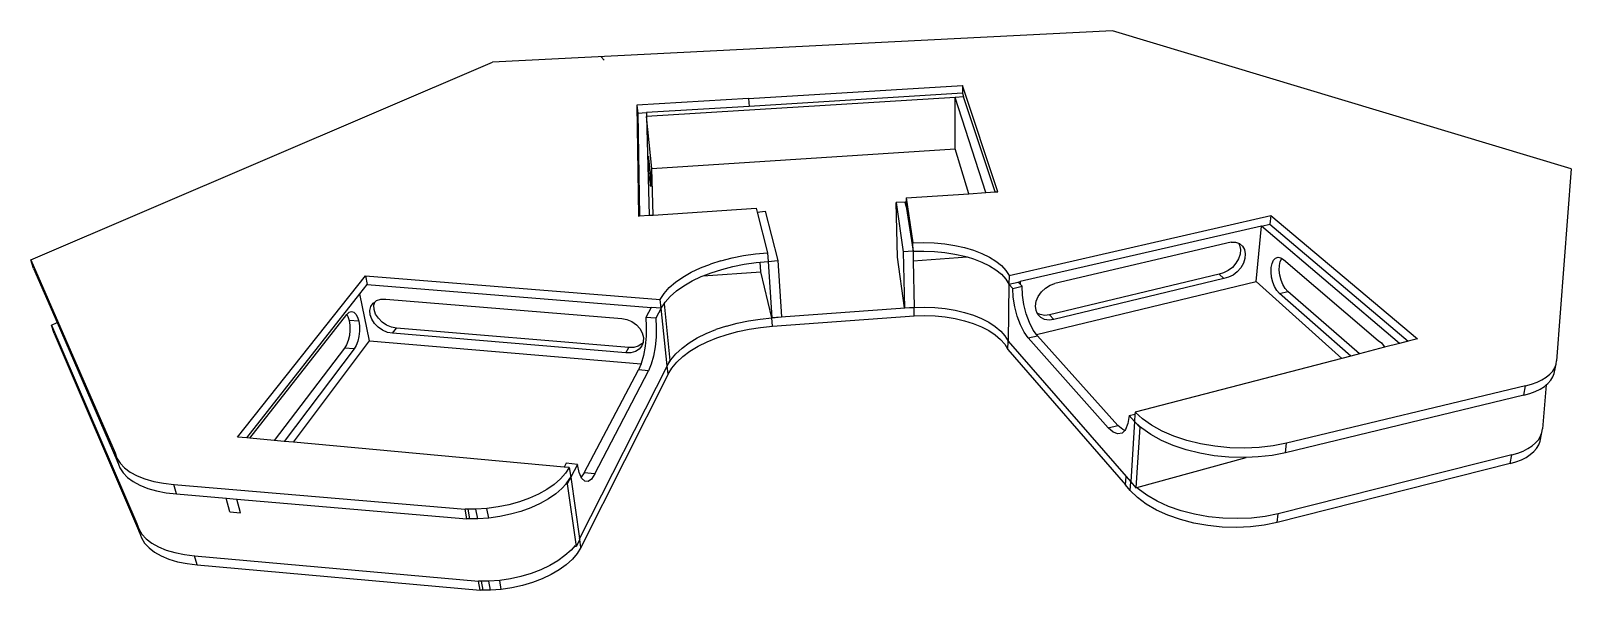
# Model space of a CAD drawing. Header units: millimetres. Extents: x -327 to 213, y -49 to 147.
import ezdxf

# ---------------------------------------------------------------- set-up
doc = ezdxf.new("R2010")
doc.units = ezdxf.units.MM

msp = doc.modelspace()

# ---------------------------------------------------------------- linework, layer by layer
for p, q in [((52.16, 146.89), (-165.12, 135.89)), ((212.78, 98.56), (52.16, 146.89)), ((-326.81, 66.61), (-165.12, 135.89)), ((-127.02, 137.79), (-125.95, 136.65)), ((-75.42, 123.19), (-0.48, 127.77)), ((-0.48, 125.01), (-75.23, 120.41)), ((-0.48, 127.77), (-0.48, 125.01)), ((11.93, 90.49), (-0.48, 127.77)), ((-0.48, 125.01), (-0.06, 123.73)), ((-75.42, 123.19), (-114.52, 120.8)), ((-114.52, 120.8), (-113.9, 81.99)), ((-114.52, 120.8), (-114.23, 118.01)), ((-75.23, 120.41), (-111.16, 118.2)), ((-3.03, 123.55), (-111.12, 116.87)), ((-75.42, 123.19), (-75.23, 120.41)), ((-0.06, 123.73), (-3.03, 123.55)), ((-2.98, 105.47), (-3.03, 123.55)), ((7.71, 90.2), (-3.03, 123.55)), ((10.95, 90.42), (-0.06, 123.73)), ((-114.23, 118.01), (-111.16, 118.2)), ((-114.23, 118.01), (-113.63, 82.01)), ((-111.16, 118.2), (-111.12, 116.87)), ((-109.25, 98.58), (-111.12, 116.87)), ((-111.12, 116.87), (-110.26, 82.24)), ((-110.58, 102.89), (-110.55, 102.99)), ((-110.58, 102.43), (-110.58, 102.89)), ((-110.55, 102.99), (-110.48, 102.72)), ((-110.48, 102.72), (-110.39, 102.12)), ((-109.25, 98.58), (-2.98, 105.47)), ((1.83, 89.81), (-2.98, 105.47)), ((-110.55, 101.64), (-110.58, 102.43)), ((-110.49, 100.58), (-110.55, 101.64)), ((-110.4, 99.31), (-110.49, 100.58)), ((-110.28, 97.93), (-110.4, 99.31)), ((-110.39, 102.12), (-110.28, 101.21)), ((-110.28, 101.21), (-110.15, 100.07)), ((-110.16, 96.53), (-110.28, 97.93)), ((-110.15, 100.07), (-110.03, 98.76)), ((-110.03, 98.76), (-109.9, 97.38)), ((-109.9, 97.38), (-109.79, 96.03)), ((-108.78, 82.34), (-109.25, 98.58)), ((212.78, 98.56), (207.69, 31.28)), ((-110.03, 95.21), (-110.16, 96.53)), ((-109.9, 94.07), (-110.03, 95.21)), ((-109.79, 93.17), (-109.9, 94.07)), ((-109.79, 96.03), (-109.7, 94.78)), ((-109.7, 92.58), (-109.79, 93.17)), ((-109.7, 94.78), (-109.64, 93.72)), ((-109.63, 92.33), (-109.7, 92.58)), ((-109.64, 93.72), (-109.6, 92.93)), ((-109.6, 92.45), (-109.63, 92.33)), ((-109.6, 92.93), (-109.6, 92.45)), ((-20.52, 86.89), (-23.67, 86.74)), ((-23.24, 67.54), (-23.67, 86.74)), ((-23.67, 86.74), (-21.18, 69.45)), ((-20.52, 86.89), (-20.38, 86.89)), ((-20.14, 85.37), (-20.52, 86.89)), ((-20.17, 86.91), (-20.38, 86.89)), ((-20.14, 85.37), (-20.38, 86.89)), ((-20.2, 88.32), (1.83, 89.81)), ((-20.2, 88.33), (-20.2, 88.32)), ((-20.2, 88.32), (-17.8, 72.64)), ((-20.2, 88.32), (-20.17, 86.91)), ((-20.17, 86.91), (-20.14, 85.37)), ((1.83, 89.81), (7.71, 90.2)), ((7.71, 90.2), (10.95, 90.42)), ((10.95, 90.42), (11.93, 90.49)), ((-113.9, 81.99), (-113.63, 82.01)), ((-113.63, 82.01), (-110.26, 82.24)), ((-110.26, 82.24), (-108.78, 82.34)), ((-108.78, 82.34), (-72.68, 84.77)), ((-72.68, 84.77), (-72.33, 83.39)), ((-72.33, 83.39), (-69.54, 83.66)), ((-72.33, 83.39), (-68.75, 69.06)), ((-69.54, 83.66), (-65.1, 66.38)), ((-20.14, 85.37), (-17.74, 69.62)), ((15.89, 61.18), (107.53, 82.11)), ((107.53, 82.11), (107.23, 79.13)), ((107.53, 82.11), (158.97, 38.99)), ((104.33, 78.46), (19.74, 59.01)), ((102.39, 59.03), (104.33, 78.46)), ((104.33, 78.46), (107.23, 79.13)), ((152.63, 37.34), (104.33, 78.46)), ((107.23, 79.13), (155.73, 38.15)), ((-17.8, 72.64), (-14.05, 72.71)), ((-17.74, 69.62), (-17.8, 72.64)), ((-14.05, 72.71), (-10.32, 72.57)), ((-10.32, 72.57), (-6.66, 72.23)), ((-6.66, 72.23), (-3.12, 71.68)), ((-3.12, 71.68), (0.26, 70.93)), ((0.26, 70.93), (3.43, 70)), ((93.7, 72.85), (31.96, 58.36)), ((93.7, 72.85), (95.24, 72.81)), ((95.24, 72.81), (96.21, 72.46)), ((96.21, 72.46), (96.61, 71.75)), ((96.21, 72.46), (96.58, 72.33)), ((96.58, 72.33), (97.64, 71.46)), ((96.61, 71.75), (96.9, 70.29)), ((96.9, 70.29), (96.77, 68.67)), ((97.64, 71.46), (98.33, 70.24)), ((98.33, 70.24), (98.62, 68.77)), ((-325.85, 63.56), (-326.81, 66.61)), ((-326.81, 66.61), (-297.3, -1.04)), ((-92.26, 63.8), (-88.77, 65.15)), ((-85.05, 66.33), (-88.77, 65.15)), ((-85.05, 66.33), (-81.15, 67.32)), ((-81.15, 67.32), (-77.11, 68.1)), ((-80.91, 64.28), (-76.88, 65.07)), ((-77.11, 68.1), (-72.96, 68.69)), ((-76.88, 65.07), (-72.74, 65.65)), ((-72.96, 68.69), (-68.75, 69.06)), ((-72.74, 65.65), (-71.37, 65.78)), ((-71.37, 65.78), (-68.55, 66.03)), ((-71.14, 62.47), (-71.37, 65.78)), ((-68.75, 69.06), (-68.55, 66.03)), ((-68.55, 66.03), (-65.1, 66.38)), ((-68.55, 66.03), (-67.24, 46.25)), ((-65.1, 66.38), (-63.85, 46.61)), ((-20.78, 49.77), (-23.24, 67.54)), ((-17.74, 69.62), (-21.18, 69.45)), ((-21.18, 69.45), (-20.78, 49.77)), ((-17.74, 69.62), (-14.01, 69.69)), ((-17.74, 69.62), (-17.69, 66.28)), ((-17.69, 66.28), (1.21, 67.63)), ((-17.69, 66.28), (-17.41, 49.94)), ((-14.01, 69.69), (-10.29, 69.56)), ((-10.29, 69.56), (-6.64, 69.21)), ((-6.64, 69.21), (-3.11, 68.66)), ((-3.11, 68.66), (0.26, 67.91)), ((0.26, 67.91), (1.21, 67.63)), ((1.21, 67.63), (3.42, 66.97)), ((3.42, 66.97), (6.34, 65.85)), ((3.43, 70), (6.36, 68.88)), ((6.34, 65.85), (8.96, 64.56)), ((6.36, 68.88), (8.99, 67.6)), ((8.99, 67.6), (11.29, 66.18)), ((11.29, 66.18), (13.22, 64.62)), ((95.31, 65.41), (94.09, 63.99)), ((96.23, 67.01), (95.31, 65.41)), ((96.77, 68.67), (96.23, 67.01)), ((97.94, 65.48), (97.02, 63.88)), ((98.49, 67.15), (97.94, 65.48)), ((98.62, 68.77), (98.49, 67.15)), ((107.69, 63.97), (107.99, 65.39)), ((107.99, 65.39), (108.51, 66.5)), ((108.51, 66.5), (109.23, 67.23)), ((109.23, 67.23), (110.08, 67.51)), ((110.08, 67.51), (111.03, 67.33)), ((110.59, 64.66), (110.89, 66.08)), ((110.89, 66.08), (111.37, 67.11)), ((111.03, 67.33), (111.37, 67.11)), ((111.37, 67.11), (112, 66.7)), ((112, 66.7), (145.17, 38.4)), ((-325.85, 63.56), (-317.6, 44.62)), ((-254.38, 4.53), (-209.56, 61.08)), ((-209.56, 61.08), (-106.33, 52.77)), ((-209.56, 61.08), (-208.94, 58.01)), ((-100.97, 58.8), (-98.39, 60.61)), ((-98.39, 60.61), (-95.48, 62.28)), ((-95.48, 62.28), (-92.26, 63.8)), ((-95.19, 59.22), (-91.98, 60.74)), ((-91.98, 60.74), (-91.24, 61.04)), ((-91.24, 61.04), (-71.14, 62.47)), ((-91.24, 61.04), (-88.51, 62.1)), ((-88.51, 62.1), (-84.8, 63.28)), ((-84.8, 63.28), (-80.91, 64.28)), ((-67.24, 46.25), (-71.14, 62.47)), ((8.96, 64.56), (11.25, 63.13)), ((11.25, 63.13), (13.19, 61.56)), ((13.19, 61.56), (14.72, 59.89)), ((13.22, 64.62), (14.77, 62.94)), ((14.72, 59.89), (15.84, 58.12)), ((14.77, 62.94), (15.89, 61.18)), ((15.89, 61.18), (15.84, 58.12)), ((89.43, 61.64), (30.05, 47.36)), ((91.12, 60.1), (31.57, 45.71)), ((91.04, 62.04), (89.43, 61.64)), ((91.12, 60.1), (89.43, 61.64)), ((92.63, 62.85), (91.04, 62.04)), ((92.74, 60.5), (91.12, 60.1)), ((94.09, 63.99), (92.63, 62.85)), ((94.33, 61.31), (92.74, 60.5)), ((95.79, 62.46), (94.33, 61.31)), ((97.02, 63.88), (95.79, 62.46)), ((107.64, 62.33), (107.69, 63.97)), ((107.84, 60.59), (107.64, 62.33)), ((108.27, 58.86), (107.84, 60.59)), ((110.53, 63.03), (110.59, 64.66)), ((110.73, 61.29), (110.53, 63.03)), ((111.16, 59.56), (110.73, 61.29)), ((111.79, 57.95), (111.16, 59.56)), ((-251.18, 4.23), (-211.55, 54.68)), ((-211.55, 54.68), (-208.94, 58.01)), ((-208.16, 38.3), (-211.55, 54.68)), ((-208.94, 58.01), (-109.51, 49.96)), ((-106.33, 52.77), (-104.97, 54.86)), ((-104.97, 54.86), (-103.17, 56.88)), ((-103.17, 56.88), (-100.97, 58.8)), ((-102.86, 53.8), (-100.67, 55.73)), ((-100.67, 55.73), (-98.1, 57.54)), ((-98.1, 57.54), (-95.19, 59.22)), ((15.84, 58.12), (15.54, 38.13)), ((15.84, 58.12), (19.04, 58.85)), ((17.21, 56.62), (15.84, 58.12)), ((17.21, 56.62), (20.42, 57.36)), ((17.21, 56.61), (17.21, 56.62)), ((17.35, 53.5), (17.21, 56.61)), ((19.04, 58.85), (19.74, 59.01)), ((19.73, 58.11), (19.04, 58.85)), ((19.74, 59.01), (19.73, 58.11)), ((20.42, 57.36), (19.73, 58.11)), ((20.42, 57.35), (20.42, 57.36)), ((20.55, 54.25), (20.42, 57.35)), ((21.05, 50.95), (20.55, 54.25)), ((25.44, 40.51), (102.39, 59.03)), ((26.11, 53.82), (27.2, 55.39)), ((27.2, 55.39), (28.61, 56.73)), ((28.61, 56.73), (30.23, 57.74)), ((30.23, 57.74), (31.96, 58.36)), ((102.39, 59.03), (132.47, 32.1)), ((108.91, 57.25), (108.27, 58.86)), ((109.71, 55.88), (108.91, 57.25)), ((110.62, 54.83), (109.71, 55.88)), ((110.62, 54.83), (113.51, 55.53)), ((135.6, 32.91), (110.62, 54.83)), ((112.6, 56.58), (111.79, 57.95)), ((113.51, 55.53), (112.6, 56.58)), ((138.6, 33.69), (113.51, 55.53)), ((-208.03, 48.92), (-207.66, 50.32)), ((-207.94, 47.39), (-208.03, 48.92)), ((-207.66, 50.32), (-206.85, 51.48)), ((-206.85, 51.48), (-206.36, 51.83)), ((-206.65, 50.72), (-206.36, 51.83)), ((-206.56, 49.19), (-206.65, 50.72)), ((-206.02, 47.63), (-206.56, 49.19)), ((-206.36, 51.83), (-205.66, 52.33)), ((-205.66, 52.33), (-204.16, 52.8)), ((-204.16, 52.8), (-202.47, 52.86)), ((-202.47, 52.86), (-119.8, 46.09)), ((-109.51, 49.96), (-111.42, 46.45)), ((-106.01, 49.67), (-109.51, 49.96)), ((-106.01, 49.67), (-107.89, 46.16)), ((-106.01, 49.67), (-106.33, 52.77)), ((-106.01, 49.67), (-104.99, 51.24)), ((-103.9, 29.47), (-106.01, 49.67)), ((-104.99, 51.24), (-104.65, 51.77)), ((-104.99, 51.24), (-102.94, 31.36)), ((-104.65, 51.77), (-102.86, 53.8)), ((-17.41, 49.94), (-67.24, 46.25)), ((-20.78, 49.77), (-17.41, 49.94)), ((-17.41, 49.94), (-13.74, 50.02)), ((-17.36, 47.05), (-17.41, 49.94)), ((-13.74, 50.02), (-10.09, 49.87)), ((-10.09, 49.87), (-6.52, 49.52)), ((-6.52, 49.52), (-3.05, 48.95)), ((-3.05, 48.95), (0.26, 48.18)), ((17.86, 50.2), (17.35, 53.5)), ((18.7, 46.92), (17.86, 50.2)), ((21.89, 47.67), (21.05, 50.95)), ((25.14, 50.44), (25.4, 52.13)), ((25.32, 48.85), (25.14, 50.44)), ((25.74, 47.95), (25.32, 48.85)), ((25.4, 52.13), (26.11, 53.82)), ((-319.58, 43.72), (-317.6, 44.62)), ((-318.66, 40.81), (-319.58, 43.72)), ((-319.58, 43.72), (-289.69, -25.77)), ((-317.6, 44.62), (-296.29, -4.34)), ((-250.05, 4.13), (-216.1, 47.5)), ((-216.1, 47.5), (-215.73, 46.83)), ((-216.1, 47.5), (-216.09, 47.5)), ((-216.09, 47.5), (-215.3, 48.25)), ((-215.73, 46.83), (-215.3, 45.4)), ((-215.3, 48.25), (-214.48, 48.53)), ((-215.3, 45.4), (-215.07, 43.72)), ((-211.96, 45.12), (-215.3, 45.4)), ((-215.07, 43.72), (-215.05, 41.92)), ((-214.48, 48.53), (-213.69, 48.32)), ((-213.69, 48.32), (-212.97, 47.64)), ((-212.97, 47.64), (-212.38, 46.55)), ((-212.38, 46.55), (-211.96, 45.12)), ((-211.96, 45.12), (-211.73, 43.45)), ((-211.73, 43.45), (-211.71, 41.64)), ((-207.4, 45.82), (-207.94, 47.39)), ((-206.44, 44.33), (-207.4, 45.82)), ((-205.13, 43.01), (-206.44, 44.33)), ((-205.07, 46.14), (-206.02, 47.63)), ((-203.77, 44.82), (-205.07, 46.14)), ((-202.21, 43.77), (-203.77, 44.82)), ((-200.5, 43.04), (-202.21, 43.77)), ((-119.8, 46.09), (-117.98, 45.74)), ((-117.98, 45.74), (-116.24, 44.99)), ((-116.24, 44.99), (-114.69, 43.9)), ((-114.69, 43.9), (-113.45, 42.55)), ((-111.42, 46.45), (-111.22, 43.27)), ((-107.89, 46.16), (-111.42, 46.45)), ((-111.22, 43.27), (-111.29, 39.85)), ((-107.89, 46.16), (-107.71, 42.98)), ((-83.17, 43.43), (-86.8, 42.22)), ((-83.17, 43.43), (-79.36, 44.45)), ((-79.36, 44.45), (-75.4, 45.26)), ((-75.4, 45.26), (-71.35, 45.87)), ((-71.35, 45.87), (-67.24, 46.25)), ((-71.15, 42.96), (-67.05, 43.35)), ((-67.24, 46.25), (-63.85, 46.61)), ((-67.05, 43.35), (-67.24, 46.25)), ((-67.05, 43.35), (-17.36, 47.05)), ((-17.36, 47.05), (-13.7, 47.13)), ((-13.7, 47.13), (-10.07, 46.99)), ((-10.07, 46.99), (-6.5, 46.63)), ((-6.5, 46.63), (-3.04, 46.06)), ((-3.04, 46.06), (0.26, 45.29)), ((0.26, 48.18), (3.36, 47.22)), ((0.26, 45.29), (3.35, 44.32)), ((3.35, 44.32), (6.2, 43.17)), ((3.36, 47.22), (6.22, 46.07)), ((6.22, 46.07), (8.79, 44.75)), ((8.79, 44.75), (11.04, 43.28)), ((11.04, 43.28), (12.93, 41.67)), ((19.82, 43.87), (18.7, 46.92)), ((21.15, 41.25), (19.82, 43.87)), ((23.01, 44.63), (21.89, 47.67)), ((24.35, 42.02), (23.01, 44.63)), ((26.79, 47.42), (25.74, 47.95)), ((25.95, 47.49), (25.74, 47.95)), ((26.96, 46.44), (25.95, 47.49)), ((28.36, 47.17), (26.79, 47.42)), ((28.3, 45.77), (26.96, 46.44)), ((29.87, 45.52), (28.3, 45.77)), ((30.05, 47.36), (28.36, 47.17)), ((31.57, 45.71), (29.87, 45.52)), ((31.57, 45.71), (30.05, 47.36)), ((-318.66, 40.81), (-288.73, -28.91)), ((-234.82, 2.73), (-208.16, 38.3)), ((-215.62, 38.38), (-216.18, 36.89)), ((-215.23, 40.1), (-215.62, 38.38)), ((-215.05, 41.92), (-215.23, 40.1)), ((-212.28, 38.1), (-212.83, 36.61)), ((-211.9, 39.81), (-212.28, 38.1)), ((-211.71, 41.64), (-211.9, 39.81)), ((-208.16, 38.3), (-113.02, 30.24)), ((-203.57, 41.95), (-205.13, 43.01)), ((-201.85, 41.22), (-203.57, 41.95)), ((-200.09, 40.88), (-201.85, 41.22)), ((-198.75, 42.7), (-200.5, 43.04)), ((-200.09, 40.88), (-198.75, 42.7)), ((-118.37, 34), (-200.09, 40.88)), ((-117.35, 35.88), (-198.75, 42.7)), ((-113.45, 42.55), (-112.6, 41.03)), ((-112.6, 41.03), (-112.19, 39.44)), ((-112.25, 37.9), (-112.31, 37.72)), ((-112.19, 39.44), (-112.25, 37.9)), ((-111.29, 39.85), (-111.63, 36.41)), ((-107.78, 39.56), (-108.12, 36.11)), ((-107.71, 42.98), (-107.78, 39.56)), ((-96.18, 37.54), (-93.34, 39.26)), ((-93.34, 39.26), (-90.2, 40.83)), ((-93.07, 36.33), (-89.94, 37.9)), ((-90.2, 40.83), (-86.8, 42.22)), ((-89.94, 37.9), (-86.55, 39.31)), ((-86.55, 39.31), (-82.93, 40.52)), ((-82.93, 40.52), (-79.13, 41.54)), ((-79.13, 41.54), (-75.19, 42.36)), ((-75.19, 42.36), (-71.15, 42.96)), ((6.2, 43.17), (8.76, 41.84)), ((8.76, 41.84), (11.01, 40.36)), ((11.01, 40.36), (12.89, 38.75)), ((12.89, 38.75), (14.4, 37.02)), ((12.93, 41.67), (14.44, 39.95)), ((14.44, 39.95), (15.54, 38.13)), ((15.49, 35.2), (15.54, 38.13)), ((15.54, 38.13), (56.84, -9.25)), ((22.6, 39.24), (21.15, 41.25)), ((22.6, 39.24), (25.8, 40.01)), ((22.6, 39.24), (50.63, 7.73)), ((25.44, 40.51), (24.35, 42.02)), ((25.8, 40.01), (25.44, 40.51)), ((25.8, 40.01), (54.01, 8.61)), ((145.17, 38.4), (146.28, 37.52)), ((155.73, 38.15), (152.63, 37.34)), ((158.97, 38.99), (155.73, 38.15)), ((-216.87, 35.72), (-241.61, 3.35)), ((-213.52, 35.44), (-238.04, 3.02)), ((-216.18, 36.89), (-216.87, 35.72)), ((-213.52, 35.44), (-216.87, 35.72)), ((-212.83, 36.61), (-213.52, 35.44)), ((-118.37, 34), (-117.35, 35.88)), ((-116.62, 34.06), (-118.37, 34)), ((-115.61, 35.94), (-117.35, 35.88)), ((-115.04, 34.52), (-116.62, 34.06)), ((-114.03, 36.39), (-115.61, 35.94)), ((-113.72, 35.35), (-115.04, 34.52)), ((-112.72, 37.23), (-114.03, 36.39)), ((-112.77, 36.5), (-113.72, 35.35)), ((-112.21, 33.16), (-112.99, 30.32)), ((-112.31, 37.72), (-112.77, 36.5)), ((-112.31, 37.72), (-112.72, 37.23)), ((-111.63, 36.41), (-112.21, 33.16)), ((-108.69, 32.86), (-109.47, 30.02)), ((-108.12, 36.11), (-108.69, 32.86)), ((-102.58, 31.62), (-100.83, 33.7)), ((-100.83, 33.7), (-98.69, 35.68)), ((-100.54, 30.75), (-98.4, 32.74)), ((-98.69, 35.68), (-96.18, 37.54)), ((-98.4, 32.74), (-95.9, 34.6)), ((-95.9, 34.6), (-93.07, 36.33)), ((14.4, 37.02), (15.49, 35.2)), ((15.49, 35.2), (56.66, -12.26)), ((135.6, 32.91), (132.47, 32.1)), ((138.6, 33.69), (135.6, 32.91)), ((147.43, 35.99), (138.6, 33.69)), ((146.28, 37.52), (147.3, 36.22)), ((147.3, 36.22), (147.43, 35.99)), ((152.63, 37.34), (147.43, 35.99)), ((-103.9, 29.47), (-134.59, -31.01)), ((-132.99, -8.04), (-113.93, 28.08)), ((-129.19, -8.39), (-110.39, 27.78)), ((-113.02, 30.24), (-113.93, 28.08)), ((-110.39, 27.78), (-113.93, 28.08)), ((-112.99, 30.32), (-113.02, 30.24)), ((-109.47, 30.02), (-110.39, 27.78)), ((-103.9, 29.47), (-102.58, 31.62)), ((-103.9, 29.47), (-102.94, 31.36)), ((-103.6, 26.51), (-103.9, 29.47)), ((-103.6, 26.51), (-102.28, 28.67)), ((-102.28, 28.67), (-100.54, 30.75)), ((132.47, 32.1), (59.99, 13.24)), ((205.3, 26.51), (206.3, 27.62)), ((206.3, 27.62), (207.04, 28.79)), ((206.84, 26.83), (207.5, 30.02)), ((207.04, 28.79), (207.5, 30.02)), ((207.5, 30.02), (207.69, 31.28)), ((-103.6, 26.51), (-134.14, -34.15)), ((196.78, 22.42), (113.07, 2.33)), ((196.14, 19.2), (196.78, 22.42)), ((196.78, 22.42), (198.9, 23.01)), ((198.9, 23.01), (200.83, 23.73)), ((200.83, 23.73), (202.55, 24.56)), ((201.89, 21.35), (203.39, 22.28)), ((202.55, 24.56), (204.05, 25.49)), ((203.98, 22.77), (202.72, 7.37)), ((203.39, 22.28), (203.98, 22.77)), ((203.98, 22.77), (204.64, 23.31)), ((204.05, 25.49), (205.3, 26.51)), ((204.64, 23.31), (205.64, 24.42)), ((205.64, 24.42), (206.37, 25.6)), ((206.37, 25.6), (206.84, 26.83)), ((196.14, 19.2), (112.68, -0.95)), ((196.14, 19.2), (198.25, 19.8)), ((198.25, 19.8), (200.18, 20.51)), ((200.18, 20.51), (201.89, 21.35)), ((57.89, 12.06), (57.48, 9.25)), ((57.89, 12.07), (59.95, 12.6)), ((59.79, 9.99), (57.89, 12.07)), ((57.89, 12.07), (57.89, 12.06)), ((59.95, 12.6), (59.79, 9.99)), ((59.99, 13.24), (59.95, 12.6)), ((62.6, 10.86), (59.99, 13.24)), ((65.78, 8.64), (62.6, 10.86)), ((50.63, 7.73), (54.01, 8.61)), ((52.33, 6.23), (50.63, 7.73)), ((53.98, 5.61), (52.33, 6.23)), ((55.45, 5.93), (53.98, 5.61)), ((55.72, 7.12), (54.01, 8.61)), ((56.37, 6.88), (55.45, 5.93)), ((56.37, 6.88), (55.72, 7.12)), ((56.65, 7.16), (56.37, 6.88)), ((57.48, 9.25), (56.65, 7.16)), ((59.79, 9.99), (58.49, -11.14)), ((59.79, 9.99), (61.94, 8.02)), ((59.79, 9.99), (61.66, 7.94)), ((61.66, 7.94), (60.32, -13.23)), ((61.94, 8.02), (61.66, 7.94)), ((62.39, 7.6), (61.94, 8.02)), ((65.56, 5.37), (62.39, 7.6)), ((69.47, 6.62), (65.78, 8.64)), ((73.61, 4.85), (69.47, 6.62)), ((201.88, 3.03), (202.52, 6.07)), ((202.05, 4.81), (202.52, 6.07)), ((202.52, 6.07), (202.72, 7.37)), ((-251.18, 4.23), (-254.38, 4.53)), ((-250.05, 4.13), (-251.18, 4.23)), ((-241.61, 3.35), (-250.05, 4.13)), ((-238.04, 3.02), (-241.61, 3.35)), ((-234.82, 2.73), (-238.04, 3.02)), ((-139.94, -5.99), (-234.82, 2.73)), ((69.24, 3.35), (65.56, 5.37)), ((73.36, 1.57), (69.24, 3.35)), ((77.87, 0.06), (73.36, 1.57)), ((78.13, 3.35), (73.61, 4.85)), ((82.67, -1.13), (77.87, 0.06)), ((82.95, 2.15), (78.13, 3.35)), ((87.99, 1.29), (82.95, 2.15)), ((93.15, 0.78), (87.99, 1.29)), ((98.33, 0.63), (93.15, 0.78)), ((103.44, 0.84), (98.33, 0.63)), ((108.38, 1.42), (103.44, 0.84)), ((113.07, 2.33), (108.38, 1.42)), ((112.68, -0.95), (113.07, 2.33)), ((195.94, -0.39), (197.63, 0.46)), ((197.63, 0.46), (199.1, 1.42)), ((199.1, 1.42), (200.33, 2.47)), ((199.7, -0.58), (200.69, 0.56)), ((200.33, 2.47), (201.32, 3.61)), ((200.69, 0.56), (201.42, 1.77)), ((201.32, 3.61), (202.05, 4.81)), ((201.42, 1.77), (201.88, 3.03)), ((-297.3, -1.04), (-296.63, -2.91)), ((-296.29, -4.34), (-297.3, -1.04)), ((-296.63, -2.91), (-295.51, -4.67)), ((-296.29, -4.34), (-295.62, -6.22)), ((-295.51, -4.67), (-293.96, -6.3)), ((-139.22, -4.67), (-139.94, -5.99)), ((-135.31, -5.03), (-139.22, -4.67)), ((-135.31, -5.03), (-137.69, -9.47)), ((-134.72, -7.85), (-135.31, -5.03)), ((60.59, -13.16), (98.95, -2.62)), ((87.69, -2), (82.67, -1.13)), ((92.83, -2.51), (87.69, -2)), ((98, -2.66), (92.83, -2.51)), ((98.95, -2.62), (98, -2.66)), ((103.09, -2.45), (98.95, -2.62)), ((108.01, -1.88), (103.09, -2.45)), ((112.68, -0.95), (108.01, -1.88)), ((191.37, -4.79), (109.83, -25.44)), ((191.98, -1.73), (110.19, -22.32)), ((191.37, -4.79), (191.98, -1.73)), ((191.37, -4.79), (193.43, -4.18)), ((191.98, -1.73), (194.05, -1.12)), ((193.43, -4.18), (195.32, -3.45)), ((194.05, -1.12), (195.94, -0.39)), ((195.32, -3.45), (197, -2.59)), ((197, -2.59), (198.47, -1.63)), ((198.47, -1.63), (199.7, -0.58)), ((-295.62, -6.22), (-294.5, -7.98)), ((-294.5, -7.98), (-292.94, -9.61)), ((-293.96, -6.3), (-291.97, -7.76)), ((-292.94, -9.61), (-290.96, -11.08)), ((-291.97, -7.76), (-289.59, -9.05)), ((-289.59, -9.05), (-286.84, -10.14)), ((-286.84, -10.14), (-283.75, -11.02)), ((-141.26, -10.15), (-143.45, -12.04)), ((-139.49, -8.18), (-141.26, -10.15)), ((-138.17, -6.15), (-139.94, -5.99)), ((-138.17, -6.15), (-139.49, -8.18)), ((-139.01, -11.5), (-137.69, -9.47)), ((-137.69, -9.47), (-138.97, -11.87)), ((-138.17, -6.15), (-137.69, -9.47)), ((-137.69, -9.47), (-134.59, -31.01)), ((-134, -9.53), (-134.72, -7.85)), ((-132.99, -8.04), (-134, -9.53)), ((-133.86, -9.87), (-134, -9.53)), ((-132.79, -10.96), (-133.86, -9.87)), ((-129.19, -8.39), (-132.99, -8.04)), ((-130.38, -10.18), (-131.61, -11.06)), ((-129.19, -8.39), (-130.38, -10.18)), ((56.66, -12.26), (56.84, -9.25)), ((56.84, -9.25), (58.49, -11.14)), ((-290.96, -11.08), (-288.59, -12.38)), ((-288.59, -12.38), (-285.84, -13.47)), ((-285.84, -13.47), (-282.76, -14.35)), ((-283.75, -11.02), (-280.36, -11.66)), ((-282.76, -14.35), (-279.38, -15)), ((-280.36, -11.66), (-276.72, -12.08)), ((-279.38, -15), (-275.75, -15.41)), ((-276.72, -12.08), (-174.68, -20.76)), ((-275.75, -15.41), (-276.72, -12.08)), ((-275.75, -15.41), (-258.4, -16.9)), ((-148.95, -15.44), (-152.18, -16.9)), ((-146.03, -13.81), (-148.95, -15.44)), ((-143.45, -12.04), (-146.03, -13.81)), ((-142.95, -15.37), (-145.52, -17.15)), ((-140.77, -13.48), (-142.95, -15.37)), ((-139.31, -11.84), (-140.77, -13.48)), ((-139.31, -11.84), (-139.01, -11.5)), ((-139.31, -11.84), (-138.97, -11.87)), ((-138.97, -11.87), (-135.77, -33.86)), ((-131.61, -11.06), (-132.79, -10.96)), ((58.3, -14.24), (56.66, -12.26)), ((58.3, -14.24), (58.49, -11.14)), ((60.84, -16.68), (58.3, -14.24)), ((58.49, -11.14), (60.32, -13.23)), ((60.32, -13.23), (60.59, -13.16)), ((61.04, -13.59), (60.59, -13.16)), ((64.13, -15.86), (61.04, -13.59)), ((67.72, -17.93), (64.13, -15.86)), ((-257.1, -21.7), (-258.4, -16.9)), ((-258.4, -16.9), (-254.69, -17.22)), ((-253.39, -22.06), (-254.69, -17.22)), ((-254.69, -17.22), (-174.06, -24.12)), ((-173.59, -20.76), (-174.68, -20.76)), ((-174.06, -24.12), (-174.68, -20.76)), ((-172.98, -24.13), (-173.59, -20.76)), ((-170.88, -20.77), (-173.59, -20.76)), ((-167.01, -20.51), (-170.88, -20.77)), ((-170.27, -24.13), (-170.88, -20.77)), ((-163.14, -19.97), (-167.01, -20.51)), ((-166.42, -23.87), (-167.01, -20.51)), ((-159.34, -19.19), (-163.14, -19.97)), ((-155.66, -18.15), (-159.34, -19.19)), ((-155.11, -21.51), (-158.77, -22.54)), ((-152.18, -16.9), (-155.66, -18.15)), ((-151.65, -20.25), (-155.11, -21.51)), ((-148.43, -18.79), (-151.65, -20.25)), ((-145.52, -17.15), (-148.43, -18.79)), ((63.92, -18.97), (60.84, -16.68)), ((67.5, -21.04), (63.92, -18.97)), ((71.51, -22.86), (67.5, -21.04)), ((71.75, -19.75), (67.72, -17.93)), ((76.15, -21.28), (71.75, -19.75)), ((80.84, -22.5), (76.15, -21.28)), ((-289.69, -25.77), (-289.01, -27.69)), ((-288.73, -28.91), (-289.69, -25.77)), ((-257.1, -21.7), (-253.39, -22.06)), ((-172.98, -24.13), (-174.06, -24.12)), ((-170.27, -24.13), (-172.98, -24.13)), ((-166.42, -23.87), (-170.27, -24.13)), ((-162.56, -23.33), (-166.42, -23.87)), ((-158.77, -22.54), (-162.56, -23.33)), ((75.9, -24.4), (71.51, -22.86)), ((80.58, -25.63), (75.9, -24.4)), ((85.46, -26.51), (80.58, -25.63)), ((85.75, -23.38), (80.84, -22.5)), ((90.47, -27.04), (85.46, -26.51)), ((90.77, -23.91), (85.75, -23.38)), ((95.82, -24.06), (90.77, -23.91)), ((100.47, -26.97), (95.5, -27.19)), ((100.8, -23.84), (95.82, -24.06)), ((105.27, -26.39), (100.47, -26.97)), ((105.62, -23.26), (100.8, -23.84)), ((109.83, -25.44), (105.27, -26.39)), ((110.19, -22.32), (105.62, -23.26)), ((109.83, -25.44), (110.19, -22.32)), ((-289.01, -27.69), (-287.89, -29.49)), ((-288.73, -28.91), (-288.04, -30.83)), ((-288.04, -30.83), (-286.93, -32.63)), ((-287.89, -29.49), (-286.35, -31.15)), ((-286.35, -31.15), (-284.4, -32.65)), ((-134.53, -31.41), (-135.77, -33.86)), ((-134.53, -31.41), (-134.59, -31.01)), ((-134.14, -34.15), (-134.53, -31.41)), ((95.5, -27.19), (90.47, -27.04)), ((-286.93, -32.63), (-285.39, -34.3)), ((-285.39, -34.3), (-283.44, -35.81)), ((-284.4, -32.65), (-282.06, -33.97)), ((-283.44, -35.81), (-281.1, -37.13)), ((-282.06, -33.97), (-279.36, -35.09)), ((-281.1, -37.13), (-278.41, -38.24)), ((-279.36, -35.09), (-276.34, -35.98)), ((-276.34, -35.98), (-273.03, -36.64)), ((-273.03, -36.64), (-269.48, -37.07)), ((-269.48, -37.07), (-170.03, -45.94)), ((-268.56, -40.23), (-269.48, -37.07)), ((-139.7, -37.03), (-142.19, -38.84)), ((-137.58, -35.09), (-139.7, -37.03)), ((-136.16, -33.42), (-137.58, -35.09)), ((-135.41, -36.23), (-137.11, -38.25)), ((-135.77, -33.86), (-136.11, -33.82)), ((-134.14, -34.15), (-135.41, -36.23)), ((-278.41, -38.24), (-275.4, -39.14)), ((-275.4, -39.14), (-272.1, -39.81)), ((-272.1, -39.81), (-268.56, -40.23)), ((-268.56, -40.23), (-169.44, -49.13)), ((-148.16, -42), (-151.54, -43.28)), ((-145.03, -40.51), (-148.16, -42)), ((-142.19, -38.84), (-145.03, -40.51)), ((-141.71, -42.01), (-144.53, -43.68)), ((-139.22, -40.19), (-141.71, -42.01)), ((-137.11, -38.25), (-139.22, -40.19)), ((-168.97, -45.94), (-170.03, -45.94)), ((-169.44, -49.13), (-170.03, -45.94)), ((-168.39, -49.13), (-168.97, -45.94)), ((-166.33, -45.95), (-168.97, -45.94)), ((-162.57, -45.68), (-166.33, -45.95)), ((-165.75, -49.14), (-166.33, -45.95)), ((-158.8, -45.14), (-162.57, -45.68)), ((-162, -48.87), (-162.57, -45.68)), ((-158.26, -48.32), (-162, -48.87)), ((-155.11, -44.33), (-158.8, -45.14)), ((-154.57, -47.51), (-158.26, -48.32)), ((-151.54, -43.28), (-155.11, -44.33)), ((-151.02, -46.46), (-154.57, -47.51)), ((-147.65, -45.17), (-151.02, -46.46)), ((-144.53, -43.68), (-147.65, -45.17)), ((-168.39, -49.13), (-169.44, -49.13)), ((-165.75, -49.14), (-168.39, -49.13)), ((-162, -48.87), (-165.75, -49.14))]:
    msp.add_line(p, q)

doc.saveas('drawing.dxf')
